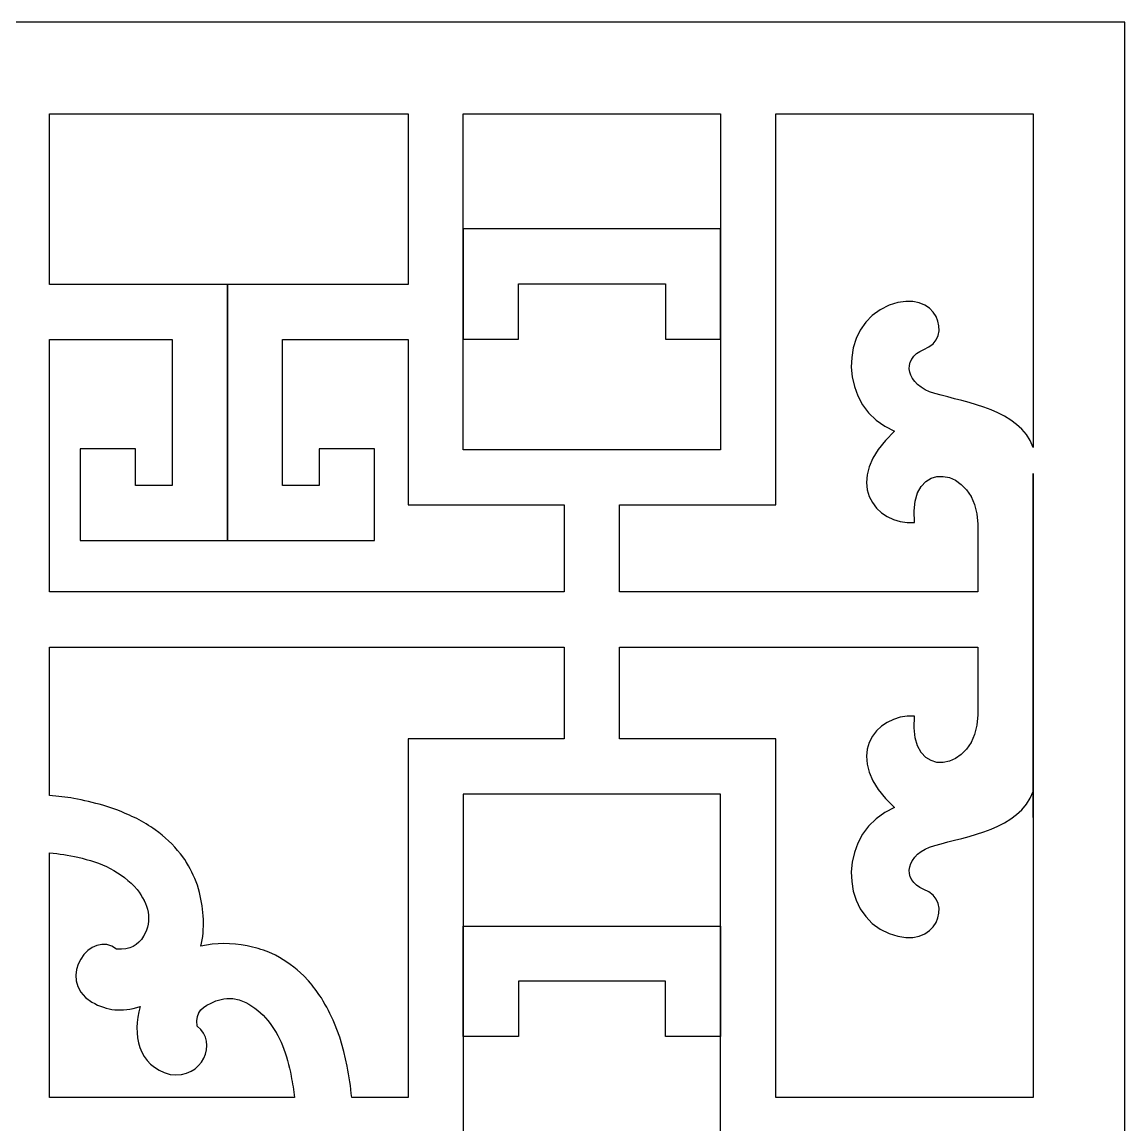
# Model space of a CAD drawing. Header units: centimetres. Extents: x -8.5 to 8.7, y -9.4 to 7.8.
# Drawn here: x 0.11 to 8.73, y -0.8 to 7.82 of the extents above; entities that cross this region are included whole.
import ezdxf

# ---------------------------------------------------------------- set-up
doc = ezdxf.new("R2010")
doc.units = ezdxf.units.CM
doc.header["$MEASUREMENT"] = 0
doc.layers.add('layer 1', color=7, linetype='Continuous')

msp = doc.modelspace()

# ---------------------------------------------------------------- linework, layer by layer
at = {"layer": 'layer 1', "color": 242}
for points, knots in [([(-8.5076, 7.81725), (-8.5076, 7.81725), (8.73202, 7.81725), (8.73202, 7.81725), (8.73202, 7.81725), (8.73202, 7.81725), (8.73202, -9.42237), (8.73202, -9.42237), (8.73202, -9.42237), (8.73202, -9.42237), (-8.5076, -9.42237), (-8.5076, -9.42237), (-8.5076, -9.42237), (-8.5076, -9.42237), (-8.5076, 7.81725), (-8.5076, 7.81725)], [0, 0, 0, 0, 0.2, 0.2, 0.2, 0.2, 0.4, 0.4, 0.4, 0.4, 0.6, 0.6, 0.6, 0.6, 1, 1, 1, 1]), ([(0.32771, 5.76706), (0.32771, 5.76706), (1.7167, 5.76706), (1.7167, 5.76706), (1.7167, 5.76706), (1.7167, 5.76706), (3.12914, 5.76706), (3.12914, 5.76706), (3.12914, 5.76706), (3.12914, 5.76706), (3.12914, 7.09893), (3.12914, 7.09893), (3.12914, 7.09893), (3.12914, 7.09893), (0.32771, 7.09893), (0.32771, 7.09893), (0.32771, 7.09893), (0.32771, 7.09893), (0.32771, 5.76706), (0.32771, 5.76706)], [0, 0, 0, 0, 0.1666667, 0.1666667, 0.1666667, 0.1666667, 0.3333333, 0.3333333, 0.3333333, 0.3333333, 0.5, 0.5, 0.5, 0.5, 0.6666667, 0.6666667, 0.6666667, 0.6666667, 1, 1, 1, 1]), ([(3.56014, 7.09893), (3.56014, 7.09893), (3.56014, 6.20104), (3.56014, 6.20104), (3.56014, 6.20104), (4.17131, 6.20104), (4.9538, 6.20104), (5.57142, 6.20104), (5.57142, 6.20104), (5.57142, 6.20104), (5.57142, 7.09893), (5.57142, 7.09893), (5.57142, 7.09893), (5.57142, 7.09893), (3.56014, 7.09893), (3.56014, 7.09893)], [0, 0, 0, 0, 0.2, 0.2, 0.2, 0.2, 0.4, 0.4, 0.4, 0.4, 0.6, 0.6, 0.6, 0.6, 1, 1, 1, 1]), ([(4.78127, 4.04365), (4.78127, 4.04365), (4.78127, 3.36368), (4.78127, 3.36368), (4.78127, 3.36368), (4.78127, 3.36368), (7.58271, 3.36368), (7.58271, 3.36368), (7.58271, 3.36368), (7.58271, 3.36368), (7.58271, 3.89268), (7.58271, 3.89268), (7.58271, 3.89268), (7.57555, 4.35127), (7.03049, 4.42756), (7.08838, 3.90499), (7.08838, 3.90499), (6.77849, 3.88082), (6.50569, 4.2347), (6.93223, 4.61892), (6.93223, 4.61892), (6.48857, 4.7978), (6.48669, 5.4492), (6.88914, 5.60364), (6.88914, 5.60364), (7.26539, 5.7493), (7.39929, 5.34105), (7.15994, 5.25899), (7.15994, 5.25899), (6.97941, 5.18514), (7.01839, 4.97588), (7.24611, 4.91434), (7.24611, 4.91434), (7.49639, 4.84048), (7.91113, 4.78851), (8.0137, 4.49309), (8.0137, 4.49309), (8.0137, 4.49309), (8.0137, 7.09893), (8.0137, 7.09893), (8.0137, 7.09893), (8.0137, 7.09893), (6.00241, 7.09893), (6.00241, 7.09893), (6.00241, 7.09893), (6.00241, 7.09893), (6.00241, 4.04365), (6.00241, 4.04365), (6.00241, 4.04365), (6.00241, 4.04365), (4.78127, 4.04365), (4.78127, 4.04365)], [0, 0, 0, 0, 0.0714286, 0.0714286, 0.0714286, 0.0714286, 0.1428571, 0.1428571, 0.1428571, 0.1428571, 0.2142857, 0.2142857, 0.2142857, 0.2142857, 0.2857143, 0.2857143, 0.2857143, 0.2857143, 0.3571429, 0.3571429, 0.3571429, 0.3571429, 0.4285714, 0.4285714, 0.4285714, 0.4285714, 0.5, 0.5, 0.5, 0.5, 0.5714286, 0.5714286, 0.5714286, 0.5714286, 0.6428571, 0.6428571, 0.6428571, 0.6428571, 0.7142857, 0.7142857, 0.7142857, 0.7142857, 0.7857143, 0.7857143, 0.7857143, 0.7857143, 0.8571429, 0.8571429, 0.8571429, 0.8571429, 1, 1, 1, 1]), ([(3.56014, 5.33906), (3.56014, 5.33906), (3.56014, 6.20104), (3.56014, 6.20104), (3.56014, 6.20104), (3.56014, 6.20104), (3.56014, 5.33906), (3.56014, 5.33906)], [0, 0, 0, 0, 0.3333333, 0.3333333, 0.3333333, 0.3333333, 1, 1, 1, 1]), ([(5.57142, 5.33906), (5.57142, 5.33906), (5.57142, 6.20104), (5.57142, 6.20104), (5.57142, 6.20104), (5.57142, 6.20104), (5.57142, 5.33906), (5.57142, 5.33906)], [0, 0, 0, 0, 0.3333333, 0.3333333, 0.3333333, 0.3333333, 1, 1, 1, 1]), ([(1.7167, 5.76706), (1.7167, 5.76706), (1.7167, 3.76427), (1.7167, 3.76427), (1.7167, 3.76427), (1.7167, 3.76427), (1.7167, 5.76706), (1.7167, 5.76706)], [0, 0, 0, 0, 0.3333333, 0.3333333, 0.3333333, 0.3333333, 1, 1, 1, 1]), ([(5.57142, 5.33906), (5.57142, 5.33906), (5.14043, 5.33906), (5.14043, 5.33906), (5.14043, 5.33906), (5.14043, 5.33906), (5.14043, 5.77005), (5.14043, 5.77005), (5.14043, 5.77005), (5.14043, 5.77005), (3.99113, 5.77005), (3.99113, 5.77005), (3.99113, 5.77005), (3.99113, 5.77005), (3.99113, 5.33906), (3.99113, 5.33906), (3.99113, 5.33906), (3.99113, 5.33906), (3.56014, 5.33906), (3.56014, 5.33906), (3.56014, 5.33906), (3.56014, 5.33906), (3.56014, 4.47465), (3.56014, 4.47465), (3.56014, 4.47465), (3.56014, 4.47465), (5.57142, 4.47465), (5.57142, 4.47465), (5.57142, 4.47465), (5.57142, 4.47465), (5.57142, 5.33906), (5.57142, 5.33906)], [0, 0, 0, 0, 0.1111111, 0.1111111, 0.1111111, 0.1111111, 0.2222222, 0.2222222, 0.2222222, 0.2222222, 0.3333333, 0.3333333, 0.3333333, 0.3333333, 0.4444444, 0.4444444, 0.4444444, 0.4444444, 0.5555556, 0.5555556, 0.5555556, 0.5555556, 0.6666667, 0.6666667, 0.6666667, 0.6666667, 0.7777778, 0.7777778, 0.7777778, 0.7777778, 1, 1, 1, 1]), ([(3.12914, 5.33607), (3.12914, 5.33607), (2.14769, 5.33607), (2.14769, 5.33607), (2.14769, 5.33607), (2.14769, 5.33607), (2.14769, 4.19526), (2.14769, 4.19526), (2.14769, 4.19526), (2.14769, 4.19526), (2.43502, 4.19526), (2.43502, 4.19526), (2.43502, 4.19526), (2.43502, 4.19526), (2.43502, 4.48259), (2.43502, 4.48259), (2.43502, 4.48259), (2.43502, 4.48259), (2.86601, 4.48259), (2.86601, 4.48259), (2.86601, 4.48259), (2.86601, 4.48259), (2.86601, 3.76427), (2.86601, 3.76427), (2.86601, 3.76427), (2.48292, 3.76427), (2.09981, 3.76427), (1.7167, 3.76427), (1.7167, 3.76427), (1.33359, 3.76427), (0.95048, 3.76427), (0.56739, 3.76427), (0.56739, 3.76427), (0.56739, 3.76427), (0.56739, 4.48259), (0.56739, 4.48259), (0.56739, 4.48259), (0.56739, 4.48259), (0.99838, 4.48259), (0.99838, 4.48259), (0.99838, 4.48259), (0.99838, 4.48259), (0.99838, 4.19526), (0.99838, 4.19526), (0.99838, 4.19526), (0.99838, 4.19526), (1.28571, 4.19526), (1.28571, 4.19526), (1.28571, 4.19526), (1.28571, 4.19526), (1.28571, 5.33607), (1.28571, 5.33607), (1.28571, 5.33607), (1.28571, 5.33607), (0.32771, 5.33607), (0.32771, 5.33607), (0.32771, 5.33607), (0.32771, 5.33607), (0.32771, 3.36368), (0.32771, 3.36368), (0.32771, 3.36368), (0.32771, 3.36368), (4.35028, 3.36368), (4.35028, 3.36368), (4.35028, 3.36368), (4.35028, 3.36368), (4.35028, 4.04365), (4.35028, 4.04365), (4.35028, 4.04365), (4.35028, 4.04365), (3.12914, 4.04365), (3.12914, 4.04365), (3.12914, 4.04365), (3.12914, 4.04365), (3.12914, 5.33607), (3.12914, 5.33607)], [0, 0, 0, 0, 0.05, 0.05, 0.05, 0.05, 0.1, 0.1, 0.1, 0.1, 0.15, 0.15, 0.15, 0.15, 0.2, 0.2, 0.2, 0.2, 0.25, 0.25, 0.25, 0.25, 0.3, 0.3, 0.3, 0.3, 0.35, 0.35, 0.35, 0.35, 0.4, 0.4, 0.4, 0.4, 0.45, 0.45, 0.45, 0.45, 0.5, 0.5, 0.5, 0.5, 0.55, 0.55, 0.55, 0.55, 0.6, 0.6, 0.6, 0.6, 0.65, 0.65, 0.65, 0.65, 0.7, 0.7, 0.7, 0.7, 0.75, 0.75, 0.75, 0.75, 0.8, 0.8, 0.8, 0.8, 0.85, 0.85, 0.85, 0.85, 0.9, 0.9, 0.9, 0.9, 1, 1, 1, 1]), ([(8.0137, 1.5994), (8.0137, 1.5994), (8.0137, 4.28922), (8.0137, 4.28922), (8.0137, 4.28922), (8.0137, 4.28922), (8.0137, 1.5994), (8.0137, 1.5994)], [0, 0, 0, 0, 0.3333333, 0.3333333, 0.3333333, 0.3333333, 1, 1, 1, 1]), ([(0.32771, 1.77265), (0.39087, 1.76705), (0.45397, 1.75916), (0.51694, 1.74916), (0.51694, 1.74916), (0.59405, 1.73366), (0.66846, 1.71643), (0.74452, 1.69642), (0.74452, 1.69642), (0.74452, 1.69642), (0.85393, 1.65986), (0.85393, 1.65986), (0.85393, 1.65986), (0.90667, 1.63787), (0.95846, 1.6163), (1.00977, 1.5912), (1.00977, 1.5912), (1.05936, 1.56421), (1.10571, 1.5362), (1.15256, 1.50466), (1.15256, 1.50466), (1.22882, 1.44741), (1.29008, 1.3902), (1.3511, 1.31684), (1.3511, 1.31684), (1.3511, 1.31684), (1.38348, 1.27233), (1.38348, 1.27233), (1.38348, 1.27233), (1.42537, 1.20587), (1.45568, 1.1442), (1.48308, 1.07053), (1.48308, 1.07053), (1.48308, 1.07053), (1.49972, 1.01416), (1.49972, 1.01416), (1.49972, 1.01416), (1.52995, 0.87817), (1.54471, 0.72993), (1.50864, 0.59358), (1.50864, 0.59358), (1.62696, 0.62502), (1.75108, 0.61603), (1.87086, 0.59766), (1.87086, 0.59766), (1.93005, 0.58447), (1.98332, 0.5689), (2.04016, 0.54772), (2.04016, 0.54772), (2.04016, 0.54772), (2.09186, 0.52425), (2.09186, 0.52425), (2.09186, 0.52425), (2.17723, 0.47813), (2.24411, 0.42933), (2.31461, 0.36273), (2.31461, 0.36273), (2.31461, 0.36273), (2.35214, 0.32275), (2.35214, 0.32275), (2.35214, 0.32275), (2.38818, 0.27968), (2.42009, 0.23702), (2.4514, 0.19041), (2.4514, 0.19041), (2.49093, 0.12489), (2.52389, 0.06048), (2.55461, -0.00958), (2.55461, -0.00958), (2.55461, -0.00958), (2.59471, -0.11723), (2.59471, -0.11723), (2.59471, -0.11723), (2.59471, -0.11723), (2.62769, -0.22861), (2.62769, -0.22861), (2.62769, -0.22861), (2.62769, -0.22861), (2.65393, -0.34273), (2.65393, -0.34273), (2.65393, -0.34273), (2.66902, -0.42417), (2.6809, -0.50509), (2.68852, -0.58707), (2.68852, -0.58707), (2.68852, -0.58707), (3.12914, -0.58707), (3.12914, -0.58707), (3.12914, -0.58707), (3.12914, -0.58707), (3.12914, 2.21437), (3.12914, 2.21437), (3.12914, 2.21437), (3.12914, 2.21437), (4.35028, 2.21437), (4.35028, 2.21437), (4.35028, 2.21437), (4.35028, 2.21437), (4.35028, 2.93268), (4.35028, 2.93268), (4.35028, 2.93268), (4.35028, 2.93268), (0.32771, 2.93268), (0.32771, 2.93268), (0.32771, 2.93268), (0.32771, 2.93268), (0.32771, 1.77265), (0.32771, 1.77265)], [0, 0, 0, 0, 0.0357143, 0.0357143, 0.0357143, 0.0357143, 0.0714286, 0.0714286, 0.0714286, 0.0714286, 0.1071429, 0.1071429, 0.1071429, 0.1071429, 0.1428571, 0.1428571, 0.1428571, 0.1428571, 0.1785714, 0.1785714, 0.1785714, 0.1785714, 0.2142857, 0.2142857, 0.2142857, 0.2142857, 0.25, 0.25, 0.25, 0.25, 0.2857143, 0.2857143, 0.2857143, 0.2857143, 0.3214286, 0.3214286, 0.3214286, 0.3214286, 0.3571429, 0.3571429, 0.3571429, 0.3571429, 0.3928571, 0.3928571, 0.3928571, 0.3928571, 0.4285714, 0.4285714, 0.4285714, 0.4285714, 0.4642857, 0.4642857, 0.4642857, 0.4642857, 0.5, 0.5, 0.5, 0.5, 0.5357143, 0.5357143, 0.5357143, 0.5357143, 0.5714286, 0.5714286, 0.5714286, 0.5714286, 0.6071429, 0.6071429, 0.6071429, 0.6071429, 0.6428571, 0.6428571, 0.6428571, 0.6428571, 0.6785714, 0.6785714, 0.6785714, 0.6785714, 0.7142857, 0.7142857, 0.7142857, 0.7142857, 0.75, 0.75, 0.75, 0.75, 0.7857143, 0.7857143, 0.7857143, 0.7857143, 0.8214286, 0.8214286, 0.8214286, 0.8214286, 0.8571429, 0.8571429, 0.8571429, 0.8571429, 0.8928571, 0.8928571, 0.8928571, 0.8928571, 0.9285714, 0.9285714, 0.9285714, 0.9285714, 1, 1, 1, 1]), ([(4.78127, 2.21437), (4.78127, 2.21437), (6.00241, 2.21437), (6.00241, 2.21437), (6.00241, 2.21437), (6.00241, 2.21437), (6.00241, -0.58707), (6.00241, -0.58707), (6.00241, -0.58707), (6.00241, -0.58707), (8.0137, -0.58707), (8.0137, -0.58707), (8.0137, -0.58707), (8.0137, -0.58707), (8.0137, 1.80327), (8.0137, 1.80327), (8.0137, 1.80327), (7.91113, 1.50785), (7.49639, 1.45588), (7.24611, 1.38202), (7.24611, 1.38202), (7.01839, 1.32048), (6.97941, 1.11122), (7.15994, 1.03737), (7.15994, 1.03737), (7.39929, 0.95531), (7.26539, 0.54705), (6.88914, 0.69271), (6.88914, 0.69271), (6.48669, 0.84716), (6.48857, 1.49855), (6.93223, 1.67744), (6.93223, 1.67744), (6.50569, 2.06166), (6.77849, 2.41553), (7.08838, 2.39137), (7.08838, 2.39137), (7.03049, 1.86879), (7.57555, 1.94509), (7.58271, 2.40368), (7.58271, 2.40368), (7.58271, 2.40368), (7.58271, 2.93268), (7.58271, 2.93268), (7.58271, 2.93268), (7.58271, 2.93268), (4.78127, 2.93268), (4.78127, 2.93268), (4.78127, 2.93268), (4.78127, 2.93268), (4.78127, 2.21437), (4.78127, 2.21437)], [0, 0, 0, 0, 0.0714286, 0.0714286, 0.0714286, 0.0714286, 0.1428571, 0.1428571, 0.1428571, 0.1428571, 0.2142857, 0.2142857, 0.2142857, 0.2142857, 0.2857143, 0.2857143, 0.2857143, 0.2857143, 0.3571429, 0.3571429, 0.3571429, 0.3571429, 0.4285714, 0.4285714, 0.4285714, 0.4285714, 0.5, 0.5, 0.5, 0.5, 0.5714286, 0.5714286, 0.5714286, 0.5714286, 0.6428571, 0.6428571, 0.6428571, 0.6428571, 0.7142857, 0.7142857, 0.7142857, 0.7142857, 0.7857143, 0.7857143, 0.7857143, 0.7857143, 0.8571429, 0.8571429, 0.8571429, 0.8571429, 1, 1, 1, 1]), ([(3.56014, 1.78338), (3.56014, 1.78338), (5.57142, 1.78338), (5.57142, 1.78338), (5.57142, 1.78338), (5.57142, 1.78338), (5.57142, 0.7511), (5.57142, 0.7511), (5.57142, 0.7511), (4.95228, 0.7511), (4.1815, 0.7511), (3.56014, 0.7511), (3.56014, 0.7511), (3.56014, 0.7511), (3.56014, 1.78338), (3.56014, 1.78338)], [0, 0, 0, 0, 0.2, 0.2, 0.2, 0.2, 0.4, 0.4, 0.4, 0.4, 0.6, 0.6, 0.6, 0.6, 1, 1, 1, 1]), ([(2.21541, -0.42097), (2.19996, -0.33812), (2.17946, -0.2587), (2.14796, -0.18039), (2.14796, -0.18039), (2.09245, -0.0424), (1.99415, 0.08475), (1.86109, 0.15437), (1.86109, 0.15437), (1.86109, 0.15437), (1.80928, 0.17425), (1.80928, 0.17425), (1.80928, 0.17425), (1.80928, 0.17425), (1.75981, 0.18444), (1.75981, 0.18444), (1.75981, 0.18444), (1.75981, 0.18444), (1.7128, 0.18611), (1.7128, 0.18611), (1.7128, 0.18611), (1.68152, 0.18196), (1.65678, 0.17669), (1.62665, 0.16752), (1.62665, 0.16752), (1.51891, 0.12013), (1.46944, 0.0897), (1.48053, -0.02996), (1.48053, -0.02996), (1.64884, -0.15762), (1.52363, -0.44604), (1.26868, -0.40819), (1.26868, -0.40819), (1.01342, -0.33897), (0.9731, -0.09287), (1.03579, 0.12191), (1.03579, 0.12191), (0.88449, 0.07882), (0.7833, 0.08894), (0.65636, 0.15782), (0.65636, 0.15782), (0.3611, 0.34282), (0.65821, 0.73144), (0.84999, 0.57155), (0.84999, 0.57155), (0.96248, 0.56335), (1.0176, 0.60157), (1.0621, 0.67287), (1.0621, 0.67287), (1.13783, 0.79983), (1.09643, 0.9268), (1.01119, 1.03682), (1.01119, 1.03682), (0.8916, 1.17757), (0.72471, 1.25111), (0.5487, 1.28929), (0.5487, 1.28929), (0.47501, 1.30528), (0.40147, 1.31711), (0.32771, 1.32496), (0.32771, 1.32496), (0.32771, 1.32496), (0.32771, -0.58707), (0.32771, -0.58707), (0.32771, -0.58707), (0.32771, -0.58707), (2.24093, -0.58707), (2.24093, -0.58707), (2.24093, -0.58707), (2.23468, -0.53368), (2.22618, -0.47871), (2.21541, -0.42097)], [0, 0, 0, 0, 0.0526316, 0.0526316, 0.0526316, 0.0526316, 0.1052632, 0.1052632, 0.1052632, 0.1052632, 0.1578947, 0.1578947, 0.1578947, 0.1578947, 0.2105263, 0.2105263, 0.2105263, 0.2105263, 0.2631579, 0.2631579, 0.2631579, 0.2631579, 0.3157895, 0.3157895, 0.3157895, 0.3157895, 0.3684211, 0.3684211, 0.3684211, 0.3684211, 0.4210526, 0.4210526, 0.4210526, 0.4210526, 0.4736842, 0.4736842, 0.4736842, 0.4736842, 0.5263158, 0.5263158, 0.5263158, 0.5263158, 0.5789474, 0.5789474, 0.5789474, 0.5789474, 0.6315789, 0.6315789, 0.6315789, 0.6315789, 0.6842105, 0.6842105, 0.6842105, 0.6842105, 0.7368421, 0.7368421, 0.7368421, 0.7368421, 0.7894737, 0.7894737, 0.7894737, 0.7894737, 0.8421053, 0.8421053, 0.8421053, 0.8421053, 0.8947368, 0.8947368, 0.8947368, 0.8947368, 1, 1, 1, 1]), ([(3.56014, -0.11088), (3.56014, -0.11088), (3.56014, 0.7511), (3.56014, 0.7511), (3.56014, 0.7511), (3.56014, 0.7511), (3.56014, -0.11088), (3.56014, -0.11088)], [0, 0, 0, 0, 0.3333333, 0.3333333, 0.3333333, 0.3333333, 1, 1, 1, 1]), ([(5.57142, -0.11088), (5.57142, -0.11088), (5.57142, 0.7511), (5.57142, 0.7511), (5.57142, 0.7511), (5.57142, 0.7511), (5.57142, -0.11088), (5.57142, -0.11088)], [0, 0, 0, 0, 0.3333333, 0.3333333, 0.3333333, 0.3333333, 1, 1, 1, 1]), ([(5.57142, -1.49425), (5.57142, -1.49425), (5.14043, -1.49425), (5.14043, -1.49425), (5.14043, -1.49425), (5.14043, -1.49425), (5.14043, -1.92524), (5.14043, -1.92524), (5.14043, -1.92524), (5.14043, -1.92524), (3.99112, -1.92524), (3.99112, -1.92524), (3.99112, -1.92524), (3.99112, -1.92524), (3.99112, -1.49425), (3.99112, -1.49425), (3.99112, -1.49425), (3.99112, -1.49425), (3.56014, -1.49425), (3.56014, -1.49425), (3.56014, -1.49425), (3.56014, -1.49425), (3.56014, -0.11088), (3.56014, -0.11088), (3.56014, -0.11088), (3.56014, -0.11088), (3.99112, -0.11088), (3.99112, -0.11088), (3.99112, -0.11088), (3.99112, -0.11088), (3.99112, 0.32011), (3.99112, 0.32011), (3.99112, 0.32011), (3.99112, 0.32011), (5.14043, 0.32011), (5.14043, 0.32011), (5.14043, 0.32011), (5.14043, 0.32011), (5.14043, -0.11088), (5.14043, -0.11088), (5.14043, -0.11088), (5.14043, -0.11088), (5.57142, -0.11088), (5.57142, -0.11088), (5.57142, -0.11088), (5.57142, -0.11088), (5.57142, -1.49425), (5.57142, -1.49425)], [0, 0, 0, 0, 0.0769231, 0.0769231, 0.0769231, 0.0769231, 0.1538462, 0.1538462, 0.1538462, 0.1538462, 0.2307692, 0.2307692, 0.2307692, 0.2307692, 0.3076923, 0.3076923, 0.3076923, 0.3076923, 0.3846154, 0.3846154, 0.3846154, 0.3846154, 0.4615385, 0.4615385, 0.4615385, 0.4615385, 0.5384615, 0.5384615, 0.5384615, 0.5384615, 0.6153846, 0.6153846, 0.6153846, 0.6153846, 0.6923077, 0.6923077, 0.6923077, 0.6923077, 0.7692308, 0.7692308, 0.7692308, 0.7692308, 0.8461538, 0.8461538, 0.8461538, 0.8461538, 1, 1, 1, 1])]:
    msp.add_open_spline(points, degree=3, knots=knots, dxfattribs=at)
at = {"layer": 'layer 1', "color": 177, "lineweight": 9}
for points, knots in [([(-8.5076, 7.81725), (-8.5076, 7.81725), (8.73202, 7.81725), (8.73202, 7.81725), (8.73202, 7.81725), (8.73202, 7.81725), (8.73202, -9.42237), (8.73202, -9.42237), (8.73202, -9.42237), (8.73202, -9.42237), (-8.5076, -9.42237), (-8.5076, -9.42237), (-8.5076, -9.42237), (-8.5076, -9.42237), (-8.5076, 7.81725), (-8.5076, 7.81725)], [0, 0, 0, 0, 0.2, 0.2, 0.2, 0.2, 0.4, 0.4, 0.4, 0.4, 0.6, 0.6, 0.6, 0.6, 1, 1, 1, 1]), ([(0.32771, 5.76706), (0.32771, 5.76706), (1.7167, 5.76706), (1.7167, 5.76706), (1.7167, 5.76706), (1.7167, 5.76706), (3.12914, 5.76706), (3.12914, 5.76706), (3.12914, 5.76706), (3.12914, 5.76706), (3.12914, 7.09893), (3.12914, 7.09893), (3.12914, 7.09893), (3.12914, 7.09893), (0.32771, 7.09893), (0.32771, 7.09893), (0.32771, 7.09893), (0.32771, 7.09893), (0.32771, 5.76706), (0.32771, 5.76706)], [0, 0, 0, 0, 0.1666667, 0.1666667, 0.1666667, 0.1666667, 0.3333333, 0.3333333, 0.3333333, 0.3333333, 0.5, 0.5, 0.5, 0.5, 0.6666667, 0.6666667, 0.6666667, 0.6666667, 1, 1, 1, 1]), ([(3.56014, 7.09893), (3.56014, 7.09893), (3.56014, 6.20104), (3.56014, 6.20104), (3.56014, 6.20104), (4.17131, 6.20104), (4.9538, 6.20104), (5.57142, 6.20104), (5.57142, 6.20104), (5.57142, 6.20104), (5.57142, 7.09893), (5.57142, 7.09893), (5.57142, 7.09893), (5.57142, 7.09893), (3.56014, 7.09893), (3.56014, 7.09893)], [0, 0, 0, 0, 0.2, 0.2, 0.2, 0.2, 0.4, 0.4, 0.4, 0.4, 0.6, 0.6, 0.6, 0.6, 1, 1, 1, 1]), ([(4.78127, 4.04365), (4.78127, 4.04365), (4.78127, 3.36368), (4.78127, 3.36368), (4.78127, 3.36368), (4.78127, 3.36368), (7.58271, 3.36368), (7.58271, 3.36368), (7.58271, 3.36368), (7.58271, 3.36368), (7.58271, 3.89268), (7.58271, 3.89268), (7.58271, 3.89268), (7.57555, 4.35127), (7.03049, 4.42756), (7.08838, 3.90499), (7.08838, 3.90499), (6.77849, 3.88082), (6.50569, 4.2347), (6.93223, 4.61892), (6.93223, 4.61892), (6.48857, 4.7978), (6.48669, 5.4492), (6.88914, 5.60364), (6.88914, 5.60364), (7.26539, 5.7493), (7.39929, 5.34105), (7.15994, 5.25899), (7.15994, 5.25899), (6.97941, 5.18514), (7.01839, 4.97588), (7.24611, 4.91434), (7.24611, 4.91434), (7.49639, 4.84048), (7.91113, 4.78851), (8.0137, 4.49309), (8.0137, 4.49309), (8.0137, 4.49309), (8.0137, 7.09893), (8.0137, 7.09893), (8.0137, 7.09893), (8.0137, 7.09893), (6.00241, 7.09893), (6.00241, 7.09893), (6.00241, 7.09893), (6.00241, 7.09893), (6.00241, 4.04365), (6.00241, 4.04365), (6.00241, 4.04365), (6.00241, 4.04365), (4.78127, 4.04365), (4.78127, 4.04365)], [0, 0, 0, 0, 0.0714286, 0.0714286, 0.0714286, 0.0714286, 0.1428571, 0.1428571, 0.1428571, 0.1428571, 0.2142857, 0.2142857, 0.2142857, 0.2142857, 0.2857143, 0.2857143, 0.2857143, 0.2857143, 0.3571429, 0.3571429, 0.3571429, 0.3571429, 0.4285714, 0.4285714, 0.4285714, 0.4285714, 0.5, 0.5, 0.5, 0.5, 0.5714286, 0.5714286, 0.5714286, 0.5714286, 0.6428571, 0.6428571, 0.6428571, 0.6428571, 0.7142857, 0.7142857, 0.7142857, 0.7142857, 0.7857143, 0.7857143, 0.7857143, 0.7857143, 0.8571429, 0.8571429, 0.8571429, 0.8571429, 1, 1, 1, 1]), ([(5.57142, 5.33906), (5.57142, 5.33906), (5.14043, 5.33906), (5.14043, 5.33906), (5.14043, 5.33906), (5.14043, 5.33906), (5.14043, 5.77005), (5.14043, 5.77005), (5.14043, 5.77005), (5.14043, 5.77005), (3.99113, 5.77005), (3.99113, 5.77005), (3.99113, 5.77005), (3.99113, 5.77005), (3.99113, 5.33906), (3.99113, 5.33906), (3.99113, 5.33906), (3.99113, 5.33906), (3.56014, 5.33906), (3.56014, 5.33906), (3.56014, 5.33906), (3.56014, 5.33906), (3.56014, 4.47465), (3.56014, 4.47465), (3.56014, 4.47465), (3.56014, 4.47465), (5.57142, 4.47465), (5.57142, 4.47465), (5.57142, 4.47465), (5.57142, 4.47465), (5.57142, 5.33906), (5.57142, 5.33906)], [0, 0, 0, 0, 0.1111111, 0.1111111, 0.1111111, 0.1111111, 0.2222222, 0.2222222, 0.2222222, 0.2222222, 0.3333333, 0.3333333, 0.3333333, 0.3333333, 0.4444444, 0.4444444, 0.4444444, 0.4444444, 0.5555556, 0.5555556, 0.5555556, 0.5555556, 0.6666667, 0.6666667, 0.6666667, 0.6666667, 0.7777778, 0.7777778, 0.7777778, 0.7777778, 1, 1, 1, 1]), ([(3.12914, 5.33607), (3.12914, 5.33607), (2.14769, 5.33607), (2.14769, 5.33607), (2.14769, 5.33607), (2.14769, 5.33607), (2.14769, 4.19526), (2.14769, 4.19526), (2.14769, 4.19526), (2.14769, 4.19526), (2.43502, 4.19526), (2.43502, 4.19526), (2.43502, 4.19526), (2.43502, 4.19526), (2.43502, 4.48259), (2.43502, 4.48259), (2.43502, 4.48259), (2.43502, 4.48259), (2.86601, 4.48259), (2.86601, 4.48259), (2.86601, 4.48259), (2.86601, 4.48259), (2.86601, 3.76427), (2.86601, 3.76427), (2.86601, 3.76427), (2.48292, 3.76427), (2.09981, 3.76427), (1.7167, 3.76427), (1.7167, 3.76427), (1.33359, 3.76427), (0.95048, 3.76427), (0.56739, 3.76427), (0.56739, 3.76427), (0.56739, 3.76427), (0.56739, 4.48259), (0.56739, 4.48259), (0.56739, 4.48259), (0.56739, 4.48259), (0.99838, 4.48259), (0.99838, 4.48259), (0.99838, 4.48259), (0.99838, 4.48259), (0.99838, 4.19526), (0.99838, 4.19526), (0.99838, 4.19526), (0.99838, 4.19526), (1.28571, 4.19526), (1.28571, 4.19526), (1.28571, 4.19526), (1.28571, 4.19526), (1.28571, 5.33607), (1.28571, 5.33607), (1.28571, 5.33607), (1.28571, 5.33607), (0.32771, 5.33607), (0.32771, 5.33607), (0.32771, 5.33607), (0.32771, 5.33607), (0.32771, 3.36368), (0.32771, 3.36368), (0.32771, 3.36368), (0.32771, 3.36368), (4.35028, 3.36368), (4.35028, 3.36368), (4.35028, 3.36368), (4.35028, 3.36368), (4.35028, 4.04365), (4.35028, 4.04365), (4.35028, 4.04365), (4.35028, 4.04365), (3.12914, 4.04365), (3.12914, 4.04365), (3.12914, 4.04365), (3.12914, 4.04365), (3.12914, 5.33607), (3.12914, 5.33607)], [0, 0, 0, 0, 0.05, 0.05, 0.05, 0.05, 0.1, 0.1, 0.1, 0.1, 0.15, 0.15, 0.15, 0.15, 0.2, 0.2, 0.2, 0.2, 0.25, 0.25, 0.25, 0.25, 0.3, 0.3, 0.3, 0.3, 0.35, 0.35, 0.35, 0.35, 0.4, 0.4, 0.4, 0.4, 0.45, 0.45, 0.45, 0.45, 0.5, 0.5, 0.5, 0.5, 0.55, 0.55, 0.55, 0.55, 0.6, 0.6, 0.6, 0.6, 0.65, 0.65, 0.65, 0.65, 0.7, 0.7, 0.7, 0.7, 0.75, 0.75, 0.75, 0.75, 0.8, 0.8, 0.8, 0.8, 0.85, 0.85, 0.85, 0.85, 0.9, 0.9, 0.9, 0.9, 1, 1, 1, 1]), ([(0.32771, 1.77265), (0.39087, 1.76705), (0.45397, 1.75916), (0.51694, 1.74916), (0.51694, 1.74916), (0.59405, 1.73366), (0.66846, 1.71643), (0.74452, 1.69642), (0.74452, 1.69642), (0.74452, 1.69642), (0.85393, 1.65986), (0.85393, 1.65986), (0.85393, 1.65986), (0.90667, 1.63787), (0.95846, 1.6163), (1.00977, 1.5912), (1.00977, 1.5912), (1.05936, 1.56421), (1.10571, 1.5362), (1.15256, 1.50466), (1.15256, 1.50466), (1.22882, 1.44741), (1.29008, 1.3902), (1.3511, 1.31684), (1.3511, 1.31684), (1.3511, 1.31684), (1.38348, 1.27233), (1.38348, 1.27233), (1.38348, 1.27233), (1.42537, 1.20587), (1.45568, 1.1442), (1.48308, 1.07053), (1.48308, 1.07053), (1.48308, 1.07053), (1.49972, 1.01416), (1.49972, 1.01416), (1.49972, 1.01416), (1.52995, 0.87817), (1.54471, 0.72993), (1.50864, 0.59358), (1.50864, 0.59358), (1.62696, 0.62502), (1.75108, 0.61603), (1.87086, 0.59766), (1.87086, 0.59766), (1.93005, 0.58447), (1.98332, 0.5689), (2.04016, 0.54772), (2.04016, 0.54772), (2.04016, 0.54772), (2.09186, 0.52425), (2.09186, 0.52425), (2.09186, 0.52425), (2.17723, 0.47813), (2.24411, 0.42933), (2.31461, 0.36273), (2.31461, 0.36273), (2.31461, 0.36273), (2.35214, 0.32275), (2.35214, 0.32275), (2.35214, 0.32275), (2.38818, 0.27968), (2.42009, 0.23702), (2.4514, 0.19041), (2.4514, 0.19041), (2.49093, 0.12489), (2.52389, 0.06048), (2.55461, -0.00958), (2.55461, -0.00958), (2.55461, -0.00958), (2.59471, -0.11723), (2.59471, -0.11723), (2.59471, -0.11723), (2.59471, -0.11723), (2.62769, -0.22861), (2.62769, -0.22861), (2.62769, -0.22861), (2.62769, -0.22861), (2.65393, -0.34273), (2.65393, -0.34273), (2.65393, -0.34273), (2.66902, -0.42417), (2.6809, -0.50509), (2.68852, -0.58707), (2.68852, -0.58707), (2.68852, -0.58707), (3.12914, -0.58707), (3.12914, -0.58707), (3.12914, -0.58707), (3.12914, -0.58707), (3.12914, 2.21437), (3.12914, 2.21437), (3.12914, 2.21437), (3.12914, 2.21437), (4.35028, 2.21437), (4.35028, 2.21437), (4.35028, 2.21437), (4.35028, 2.21437), (4.35028, 2.93268), (4.35028, 2.93268), (4.35028, 2.93268), (4.35028, 2.93268), (0.32771, 2.93268), (0.32771, 2.93268), (0.32771, 2.93268), (0.32771, 2.93268), (0.32771, 1.77265), (0.32771, 1.77265)], [0, 0, 0, 0, 0.0357143, 0.0357143, 0.0357143, 0.0357143, 0.0714286, 0.0714286, 0.0714286, 0.0714286, 0.1071429, 0.1071429, 0.1071429, 0.1071429, 0.1428571, 0.1428571, 0.1428571, 0.1428571, 0.1785714, 0.1785714, 0.1785714, 0.1785714, 0.2142857, 0.2142857, 0.2142857, 0.2142857, 0.25, 0.25, 0.25, 0.25, 0.2857143, 0.2857143, 0.2857143, 0.2857143, 0.3214286, 0.3214286, 0.3214286, 0.3214286, 0.3571429, 0.3571429, 0.3571429, 0.3571429, 0.3928571, 0.3928571, 0.3928571, 0.3928571, 0.4285714, 0.4285714, 0.4285714, 0.4285714, 0.4642857, 0.4642857, 0.4642857, 0.4642857, 0.5, 0.5, 0.5, 0.5, 0.5357143, 0.5357143, 0.5357143, 0.5357143, 0.5714286, 0.5714286, 0.5714286, 0.5714286, 0.6071429, 0.6071429, 0.6071429, 0.6071429, 0.6428571, 0.6428571, 0.6428571, 0.6428571, 0.6785714, 0.6785714, 0.6785714, 0.6785714, 0.7142857, 0.7142857, 0.7142857, 0.7142857, 0.75, 0.75, 0.75, 0.75, 0.7857143, 0.7857143, 0.7857143, 0.7857143, 0.8214286, 0.8214286, 0.8214286, 0.8214286, 0.8571429, 0.8571429, 0.8571429, 0.8571429, 0.8928571, 0.8928571, 0.8928571, 0.8928571, 0.9285714, 0.9285714, 0.9285714, 0.9285714, 1, 1, 1, 1]), ([(4.78127, 2.21437), (4.78127, 2.21437), (6.00241, 2.21437), (6.00241, 2.21437), (6.00241, 2.21437), (6.00241, 2.21437), (6.00241, -0.58707), (6.00241, -0.58707), (6.00241, -0.58707), (6.00241, -0.58707), (8.0137, -0.58707), (8.0137, -0.58707), (8.0137, -0.58707), (8.0137, -0.58707), (8.0137, 1.80327), (8.0137, 1.80327), (8.0137, 1.80327), (7.91113, 1.50785), (7.49639, 1.45588), (7.24611, 1.38202), (7.24611, 1.38202), (7.01839, 1.32048), (6.97941, 1.11122), (7.15994, 1.03737), (7.15994, 1.03737), (7.39929, 0.95531), (7.26539, 0.54705), (6.88914, 0.69271), (6.88914, 0.69271), (6.48669, 0.84716), (6.48857, 1.49855), (6.93223, 1.67744), (6.93223, 1.67744), (6.50569, 2.06166), (6.77849, 2.41553), (7.08838, 2.39137), (7.08838, 2.39137), (7.03049, 1.86879), (7.57555, 1.94509), (7.58271, 2.40368), (7.58271, 2.40368), (7.58271, 2.40368), (7.58271, 2.93268), (7.58271, 2.93268), (7.58271, 2.93268), (7.58271, 2.93268), (4.78127, 2.93268), (4.78127, 2.93268), (4.78127, 2.93268), (4.78127, 2.93268), (4.78127, 2.21437), (4.78127, 2.21437)], [0, 0, 0, 0, 0.0714286, 0.0714286, 0.0714286, 0.0714286, 0.1428571, 0.1428571, 0.1428571, 0.1428571, 0.2142857, 0.2142857, 0.2142857, 0.2142857, 0.2857143, 0.2857143, 0.2857143, 0.2857143, 0.3571429, 0.3571429, 0.3571429, 0.3571429, 0.4285714, 0.4285714, 0.4285714, 0.4285714, 0.5, 0.5, 0.5, 0.5, 0.5714286, 0.5714286, 0.5714286, 0.5714286, 0.6428571, 0.6428571, 0.6428571, 0.6428571, 0.7142857, 0.7142857, 0.7142857, 0.7142857, 0.7857143, 0.7857143, 0.7857143, 0.7857143, 0.8571429, 0.8571429, 0.8571429, 0.8571429, 1, 1, 1, 1]), ([(3.56014, 1.78338), (3.56014, 1.78338), (5.57142, 1.78338), (5.57142, 1.78338), (5.57142, 1.78338), (5.57142, 1.78338), (5.57142, 0.7511), (5.57142, 0.7511), (5.57142, 0.7511), (4.95228, 0.7511), (4.1815, 0.7511), (3.56014, 0.7511), (3.56014, 0.7511), (3.56014, 0.7511), (3.56014, 1.78338), (3.56014, 1.78338)], [0, 0, 0, 0, 0.2, 0.2, 0.2, 0.2, 0.4, 0.4, 0.4, 0.4, 0.6, 0.6, 0.6, 0.6, 1, 1, 1, 1]), ([(2.21541, -0.42097), (2.19996, -0.33812), (2.17946, -0.2587), (2.14796, -0.18039), (2.14796, -0.18039), (2.09245, -0.0424), (1.99415, 0.08475), (1.86109, 0.15437), (1.86109, 0.15437), (1.86109, 0.15437), (1.80928, 0.17425), (1.80928, 0.17425), (1.80928, 0.17425), (1.80928, 0.17425), (1.75981, 0.18444), (1.75981, 0.18444), (1.75981, 0.18444), (1.75981, 0.18444), (1.7128, 0.18611), (1.7128, 0.18611), (1.7128, 0.18611), (1.68152, 0.18196), (1.65678, 0.17669), (1.62665, 0.16752), (1.62665, 0.16752), (1.51891, 0.12013), (1.46944, 0.0897), (1.48053, -0.02996), (1.48053, -0.02996), (1.64884, -0.15762), (1.52363, -0.44604), (1.26868, -0.40819), (1.26868, -0.40819), (1.01342, -0.33897), (0.9731, -0.09287), (1.03579, 0.12191), (1.03579, 0.12191), (0.88449, 0.07882), (0.7833, 0.08894), (0.65636, 0.15782), (0.65636, 0.15782), (0.3611, 0.34282), (0.65821, 0.73144), (0.84999, 0.57155), (0.84999, 0.57155), (0.96248, 0.56335), (1.0176, 0.60157), (1.0621, 0.67287), (1.0621, 0.67287), (1.13783, 0.79983), (1.09643, 0.9268), (1.01119, 1.03682), (1.01119, 1.03682), (0.8916, 1.17757), (0.72471, 1.25111), (0.5487, 1.28929), (0.5487, 1.28929), (0.47501, 1.30528), (0.40147, 1.31711), (0.32771, 1.32496), (0.32771, 1.32496), (0.32771, 1.32496), (0.32771, -0.58707), (0.32771, -0.58707), (0.32771, -0.58707), (0.32771, -0.58707), (2.24093, -0.58707), (2.24093, -0.58707), (2.24093, -0.58707), (2.23468, -0.53368), (2.22618, -0.47871), (2.21541, -0.42097)], [0, 0, 0, 0, 0.0526316, 0.0526316, 0.0526316, 0.0526316, 0.1052632, 0.1052632, 0.1052632, 0.1052632, 0.1578947, 0.1578947, 0.1578947, 0.1578947, 0.2105263, 0.2105263, 0.2105263, 0.2105263, 0.2631579, 0.2631579, 0.2631579, 0.2631579, 0.3157895, 0.3157895, 0.3157895, 0.3157895, 0.3684211, 0.3684211, 0.3684211, 0.3684211, 0.4210526, 0.4210526, 0.4210526, 0.4210526, 0.4736842, 0.4736842, 0.4736842, 0.4736842, 0.5263158, 0.5263158, 0.5263158, 0.5263158, 0.5789474, 0.5789474, 0.5789474, 0.5789474, 0.6315789, 0.6315789, 0.6315789, 0.6315789, 0.6842105, 0.6842105, 0.6842105, 0.6842105, 0.7368421, 0.7368421, 0.7368421, 0.7368421, 0.7894737, 0.7894737, 0.7894737, 0.7894737, 0.8421053, 0.8421053, 0.8421053, 0.8421053, 0.8947368, 0.8947368, 0.8947368, 0.8947368, 1, 1, 1, 1]), ([(5.57142, -1.49425), (5.57142, -1.49425), (5.14043, -1.49425), (5.14043, -1.49425), (5.14043, -1.49425), (5.14043, -1.49425), (5.14043, -1.92524), (5.14043, -1.92524), (5.14043, -1.92524), (5.14043, -1.92524), (3.99112, -1.92524), (3.99112, -1.92524), (3.99112, -1.92524), (3.99112, -1.92524), (3.99112, -1.49425), (3.99112, -1.49425), (3.99112, -1.49425), (3.99112, -1.49425), (3.56014, -1.49425), (3.56014, -1.49425), (3.56014, -1.49425), (3.56014, -1.49425), (3.56014, -0.11088), (3.56014, -0.11088), (3.56014, -0.11088), (3.56014, -0.11088), (3.99112, -0.11088), (3.99112, -0.11088), (3.99112, -0.11088), (3.99112, -0.11088), (3.99112, 0.32011), (3.99112, 0.32011), (3.99112, 0.32011), (3.99112, 0.32011), (5.14043, 0.32011), (5.14043, 0.32011), (5.14043, 0.32011), (5.14043, 0.32011), (5.14043, -0.11088), (5.14043, -0.11088), (5.14043, -0.11088), (5.14043, -0.11088), (5.57142, -0.11088), (5.57142, -0.11088), (5.57142, -0.11088), (5.57142, -0.11088), (5.57142, -1.49425), (5.57142, -1.49425)], [0, 0, 0, 0, 0.0769231, 0.0769231, 0.0769231, 0.0769231, 0.1538462, 0.1538462, 0.1538462, 0.1538462, 0.2307692, 0.2307692, 0.2307692, 0.2307692, 0.3076923, 0.3076923, 0.3076923, 0.3076923, 0.3846154, 0.3846154, 0.3846154, 0.3846154, 0.4615385, 0.4615385, 0.4615385, 0.4615385, 0.5384615, 0.5384615, 0.5384615, 0.5384615, 0.6153846, 0.6153846, 0.6153846, 0.6153846, 0.6923077, 0.6923077, 0.6923077, 0.6923077, 0.7692308, 0.7692308, 0.7692308, 0.7692308, 0.8461538, 0.8461538, 0.8461538, 0.8461538, 1, 1, 1, 1])]:
    msp.add_open_spline(points, degree=3, knots=knots, dxfattribs=at)
for points in [[(3.56014, 5.33906), (3.56014, 5.33906), (3.56014, 6.20104), (3.56014, 6.20104)], [(5.57142, 5.33906), (5.57142, 5.33906), (5.57142, 6.20104), (5.57142, 6.20104)], [(1.7167, 5.76706), (1.7167, 5.76706), (1.7167, 3.76427), (1.7167, 3.76427)], [(8.0137, 1.5994), (8.0137, 1.5994), (8.0137, 4.28922), (8.0137, 4.28922)], [(3.56014, -0.11088), (3.56014, -0.11088), (3.56014, 0.7511), (3.56014, 0.7511)], [(5.57142, -0.11088), (5.57142, -0.11088), (5.57142, 0.7511), (5.57142, 0.7511)]]:
    msp.add_open_spline(points, degree=3, dxfattribs=at)

doc.saveas('drawing.dxf')
